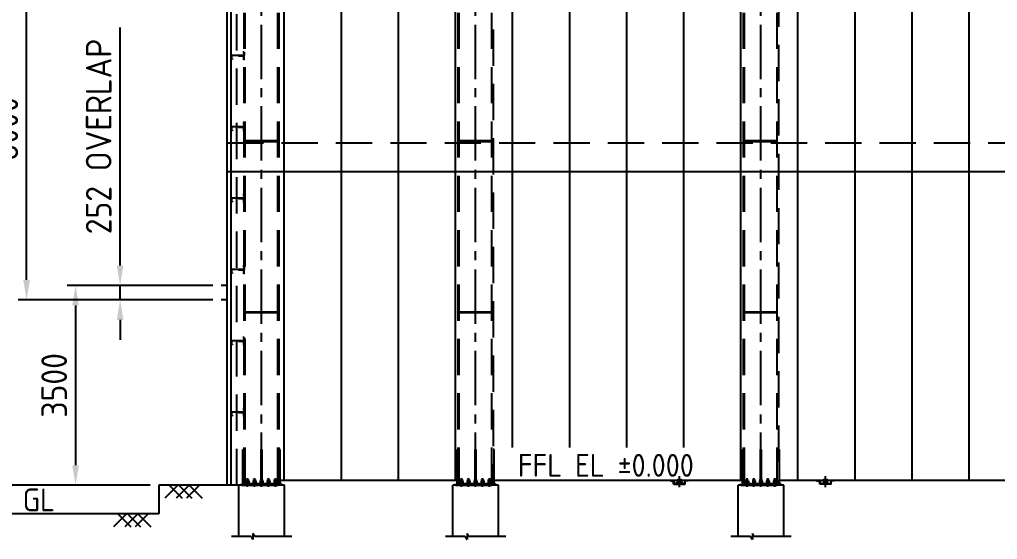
# Model space of a CAD drawing. Header units: millimetres. Extents: x -1055 to 11244, y -20673 to 2560.
# Drawn here: x 1090.1 to 1261.4, y 2241 to 2332.1 of the extents above; entities that cross this region are included whole.
import ezdxf

# ---------------------------------------------------------------- set-up
doc = ezdxf.new("R2010")
doc.units = ezdxf.units.MM
doc.linetypes.add('CENTER2', pattern=[28.575, 19.05, -3.175, 3.175, -3.175])
doc.linetypes.add('DASHED2', pattern=[9.525, 6.35, -3.175])
doc.layers.add('MAIN-1', color=7, linetype='Continuous')
doc.layers.add('MAIN-2', color=7, linetype='Continuous')
doc.styles.add('ACISOTS', font='isocp.shx')
doc.styles.get("Standard").update_dxf_attribs({"font": 'arial.ttf'})
doc.dimstyles.new('ISO-25', dxfattribs={"dimtxt": 4, "dimasz": 3.5, "dimexe": 1.5, "dimexo": 1.5, "dimgap": 1.5, "dimtad": 1, "dimtxsty": 'Standard', "dimcen": 0, "dimadec": 0, "dimazin": 0, "dimtfac": 1, "dimtmove": 0, "dimatfit": 3, "dimfxl": 1, "dimarcsym": 0})

# ---------------------------------------------------------------- blocks, each defined once
blk = doc.blocks.new('A$7E962F10107A')
for p, q in [((60, 2.5), (60, 225)), ((60, 225), (122.5, 225)), ((62.5, 0), (62.5, 222.5)), ((62.5, 222.5), (120, 222.5)), ((120, 205), (120, 222.5)), ((120, 205), (122.5, 205)), ((122.5, 205), (122.5, 225)), ((0, 0), (0, 20)), ((0, 20), (2.5, 20)), ((0, 0), (62.5, 0)), ((2.5, 20), (2.5, 2.5)), ((2.5, 2.5), (60, 2.5))]:
    blk.add_line(p, q)
blk = doc.blocks.new('A$7E964C333BE')
for p, q in [((0, 0), (0, 1.5)), ((0, 1.5), (2, 1.5)), ((0, 0), (0.12, 0)), ((2, 1.38), (0.12, 1.38)), ((0.12, 0), (0.12, 1.38)), ((2, 1.5), (2, 1.38))]:
    blk.add_line(p, q)
blk = doc.blocks.new('*D28805')
at = {"color": 0, "lineweight": -2}
for p, q in [((1272.98, 2420.49), (1080.25, 2420.49)), ((1081.75, 2253.99), (1081.75, 2416.99)), ((1112.98, 2250.49), (1080.25, 2250.49))]:
    blk.add_line(p, q, dxfattribs=at)
at = {"color": 0}
for points in [[(1082.33, 2416.99), (1081.16, 2416.99), (1081.75, 2420.49)], [(1081.16, 2253.99), (1082.33, 2253.99), (1081.75, 2250.49)]]:
    blk.add_solid(points, dxfattribs=at)
at = {"layer": 'Defpoints', "color": 0}
for p in [(1081.75, 2420.49), (1274.48, 2420.49), (1114.48, 2250.49)]:
    blk.add_point(p, dxfattribs=at)
at = {"color": 0, "insert": (1078, 2335.58), "char_height": 4.5, "attachment_point": 5, "rotation": 90, "style": 'ACISOTS'}
blk.add_mtext('17000', dxfattribs=at)
blk = doc.blocks.new('A$7E96312C93C9')
at = {"layer": 'MAIN-1'}
for p, q in [((1, 46), (0, 44)), ((0, 44), (0, 23)), ((0, 23), (0, 2)), ((1, 0), (0, 2)), ((2, 46), (1, 46)), ((1, 46), (1, 46)), ((1, 46), (1, 46)), ((1, 46), (1, 46)), ((1, 46), (1, 46)), ((1, 46), (1, 46)), ((1, 46), (1, 46)), ((1, 42), (2, 43)), ((1, 41), (1, 42)), ((1, 40), (1, 41)), ((1, 38), (1, 40)), ((1, 37), (1, 38)), ((1, 36), (1, 37)), ((1, 35), (1, 36)), ((1, 34), (1, 35)), ((1, 33), (1, 34)), ((1, 32), (1, 33)), ((1, 31), (1, 32)), ((1, 29), (1, 31)), ((1, 28), (1, 29)), ((1, 27), (1, 28)), ((2, 26), (1, 27)), ((1, 19), (2, 20)), ((1, 18), (1, 19)), ((1, 17), (1, 18)), ((1, 15), (1, 17)), ((1, 14), (1, 15)), ((1, 13), (1, 14)), ((1, 12), (1, 13)), ((1, 11), (1, 12)), ((1, 10), (1, 11)), ((1, 9), (1, 10)), ((1, 8), (1, 9)), ((1, 6), (1, 8)), ((1, 5), (1, 6)), ((1, 4), (1, 5)), ((2, 3), (1, 4)), ((1, 0), (1, 0)), ((1, 0), (1, 0)), ((1, 0), (1, 0)), ((1, 0), (1, 0)), ((1, 0), (1, 0)), ((1, 0), (1, 0)), ((1, 0), (2, 0)), ((2, 45), (2, 46)), ((2, 46), (2, 46)), ((2, 46), (2, 46)), ((2, 46), (22, 46)), ((2, 43), (2, 45)), ((2, 24), (2, 26)), ((2, 23), (2, 24)), ((2, 23), (22, 23)), ((2, 22), (2, 23)), ((2, 20), (2, 22)), ((2, 1), (2, 3)), ((2, 0), (2, 1)), ((2, 0), (22, 0)), ((2, 0), (2, 0)), ((2, 0), (2, 0)), ((23, 46), (22, 46)), ((22, 46), (22, 46)), ((22, 46), (22, 46)), ((22, 46), (22, 45)), ((22, 45), (22, 43)), ((22, 43), (23, 42)), ((23, 27), (22, 26)), ((22, 26), (22, 24)), ((22, 24), (22, 23)), ((22, 23), (22, 22)), ((22, 22), (22, 20)), ((22, 20), (23, 19)), ((23, 4), (22, 3)), ((22, 3), (22, 1)), ((22, 1), (22, 0)), ((22, 0), (22, 0)), ((22, 0), (22, 0)), ((22, 0), (23, 0)), ((23, 46), (23, 46)), ((23, 46), (23, 46)), ((23, 46), (23, 46)), ((23, 46), (23, 46)), ((23, 46), (23, 46)), ((23, 46), (23, 46)), ((24, 44), (23, 46)), ((23, 42), (23, 41)), ((23, 41), (23, 40)), ((23, 40), (23, 38)), ((23, 38), (23, 37)), ((23, 37), (23, 36)), ((23, 36), (23, 35)), ((23, 35), (23, 34)), ((23, 34), (23, 33)), ((23, 33), (23, 32)), ((23, 32), (23, 31)), ((23, 31), (23, 29)), ((23, 29), (23, 28)), ((23, 28), (23, 27)), ((23, 19), (23, 18)), ((23, 18), (23, 17)), ((23, 17), (23, 15)), ((23, 15), (23, 14)), ((23, 14), (23, 13)), ((23, 13), (23, 12)), ((23, 12), (23, 11)), ((23, 11), (23, 10)), ((23, 10), (23, 9)), ((23, 9), (23, 8)), ((23, 8), (23, 6)), ((23, 6), (23, 5)), ((23, 5), (23, 4)), ((24, 2), (23, 0)), ((23, 0), (23, 0)), ((23, 0), (23, 0)), ((23, 0), (23, 0)), ((23, 0), (23, 0)), ((23, 0), (23, 0)), ((23, 0), (23, 0)), ((24, 23), (24, 44)), ((24, 2), (24, 23))]:
    blk.add_line(p, q, dxfattribs=at)
at = {"layer": 'MAIN-2'}
for p, q in [((2, 36), (0, 38)), ((0, 8), (2, 10)), ((2, 43), (1, 42)), ((1, 42), (1, 41)), ((1, 41), (1, 40)), ((1, 40), (1, 38)), ((1, 38), (1, 37)), ((1, 37), (1, 36)), ((1, 36), (1, 35)), ((1, 35), (1, 34)), ((1, 34), (1, 33)), ((1, 33), (1, 32)), ((1, 32), (1, 31)), ((1, 31), (1, 29)), ((1, 29), (1, 28)), ((1, 28), (1, 27)), ((1, 27), (2, 26)), ((2, 20), (1, 19)), ((1, 19), (1, 18)), ((1, 18), (1, 17)), ((1, 17), (1, 15)), ((1, 15), (1, 14)), ((1, 14), (1, 13)), ((1, 13), (1, 12)), ((1, 12), (1, 11)), ((1, 11), (1, 10)), ((1, 10), (1, 9)), ((1, 9), (1, 8)), ((1, 8), (1, 6)), ((1, 6), (1, 5)), ((1, 5), (1, 4)), ((1, 4), (2, 3)), ((2, 46), (2, 45)), ((2, 45), (2, 43)), ((2, 23), (2, 36)), ((22, 36), (2, 36)), ((2, 26), (2, 24)), ((2, 24), (2, 23)), ((2, 23), (2, 22)), ((2, 10), (2, 23)), ((2, 23), (22, 23)), ((2, 22), (2, 20)), ((22, 10), (2, 10)), ((2, 3), (2, 1)), ((2, 1), (2, 0)), ((22, 45), (22, 46)), ((22, 43), (22, 45)), ((23, 42), (22, 43)), ((24, 38), (22, 36)), ((22, 23), (22, 36)), ((22, 26), (23, 27)), ((22, 24), (22, 26)), ((22, 23), (22, 24)), ((22, 22), (22, 23)), ((22, 10), (22, 23)), ((22, 20), (22, 22)), ((23, 19), (22, 20)), ((22, 10), (24, 8)), ((22, 3), (23, 4)), ((22, 1), (22, 3)), ((22, 0), (22, 1)), ((23, 41), (23, 42)), ((23, 40), (23, 41)), ((23, 38), (23, 40)), ((23, 37), (23, 38)), ((23, 36), (23, 37)), ((23, 35), (23, 36)), ((23, 34), (23, 35)), ((23, 33), (23, 34)), ((23, 32), (23, 33)), ((23, 31), (23, 32)), ((23, 29), (23, 31)), ((23, 28), (23, 29)), ((23, 27), (23, 28)), ((23, 18), (23, 19)), ((23, 17), (23, 18)), ((23, 15), (23, 17)), ((23, 14), (23, 15)), ((23, 13), (23, 14)), ((23, 12), (23, 13)), ((23, 11), (23, 12)), ((23, 10), (23, 11)), ((23, 9), (23, 10)), ((23, 8), (23, 9)), ((23, 6), (23, 8)), ((23, 5), (23, 6)), ((23, 4), (23, 5))]:
    blk.add_line(p, q, dxfattribs=at)
blk = doc.blocks.new('A$7E961A102143C')
for p, q in [((1.29, 0.53), (1.29, 9.5)), ((9.29, 0.53), (9.29, 9.5)), ((0, 0.53), (6.46, 0.53)), ((6.46, 0.53), (6.79, 1.06)), ((6.79, 1.06), (6.79, 0)), ((7.11, 0.53), (6.79, 0)), ((7.11, 0.53), (10.57, 0.53))]:
    blk.add_line(p, q)
blk = doc.blocks.new('*D28806')
at = {"color": 0, "lineweight": -2}
for p, q in [((1123.92, 2342.97), (1089.82, 2342.97)), ((1091.32, 2286.47), (1091.32, 2339.47)), ((1123.92, 2282.97), (1089.82, 2282.97))]:
    blk.add_line(p, q, dxfattribs=at)
at = {"color": 0}
for points in [[(1091.9, 2339.47), (1090.73, 2339.47), (1091.32, 2342.97)], [(1090.73, 2286.47), (1091.9, 2286.47), (1091.32, 2282.97)]]:
    blk.add_solid(points, dxfattribs=at)
at = {"layer": 'Defpoints', "color": 0}
for p in [(1091.32, 2342.97), (1125.42, 2342.97), (1125.42, 2282.97)]:
    blk.add_point(p, dxfattribs=at)
at = {"color": 0, "insert": (1087.57, 2312.97), "char_height": 4.5, "attachment_point": 5, "rotation": 90, "style": 'ACISOTS'}
blk.add_mtext('6000', dxfattribs=at)
blk = doc.blocks.new('*D28821')
at = {"color": 0, "lineweight": -2}
for p, q in [((1107.7, 2288.99), (1107.7, 2330.71)), ((1114.97, 2285.49), (1106.2, 2285.49)), ((1107.7, 2282.97), (1107.7, 2285.49)), ((1113.33, 2282.97), (1106.2, 2282.97)), ((1107.7, 2279.47), (1107.7, 2275.97))]:
    blk.add_line(p, q, dxfattribs=at)
at = {"color": 0}
for points in [[(1107.11, 2288.99), (1108.28, 2288.99), (1107.7, 2285.49)], [(1108.28, 2279.47), (1107.11, 2279.47), (1107.7, 2282.97)]]:
    blk.add_solid(points, dxfattribs=at)
at = {"layer": 'Defpoints', "color": 0}
for p in [(1107.7, 2285.49), (1116.47, 2285.49), (1114.83, 2282.97)]:
    blk.add_point(p, dxfattribs=at)
at = {"color": 0, "insert": (1103.95, 2311.6), "char_height": 4.5, "attachment_point": 5, "rotation": 90, "style": 'ACISOTS'}
blk.add_mtext('252 OVERLAP', dxfattribs=at)
blk = doc.blocks.new('*D28822')
at = {"color": 0, "lineweight": -2}
for p, q in [((1123.92, 2285.49), (1098.4, 2285.49)), ((1099.9, 2281.99), (1099.9, 2253.99)), ((1112.98, 2250.49), (1098.4, 2250.49))]:
    blk.add_line(p, q, dxfattribs=at)
at = {"color": 0}
for points in [[(1100.48, 2281.99), (1099.31, 2281.99), (1099.9, 2285.49)], [(1099.31, 2253.99), (1100.48, 2253.99), (1099.9, 2250.49)]]:
    blk.add_solid(points, dxfattribs=at)
at = {"layer": 'Defpoints', "color": 0}
for p in [(1125.42, 2285.49), (1099.9, 2250.49), (1114.48, 2250.49)]:
    blk.add_point(p, dxfattribs=at)
at = {"color": 0, "insert": (1096.15, 2267.99), "char_height": 4.5, "attachment_point": 5, "rotation": 90, "style": 'ACISOTS'}
blk.add_mtext('3500', dxfattribs=at)

msp = doc.modelspace()

# ---------------------------------------------------------------- linework, layer by layer
at = {"color": 6}
for p, q in [((1256.474083, 2251.29247), (1256.474083, 2418.042426)), ((1246.474083, 2251.29247), (1246.474083, 2416.682086)), ((1236.474083, 2251.29247), (1236.474083, 2415.321745)), ((1216.474083, 2251.29247), (1216.474083, 2412.601063)), ((1226.474083, 2251.29247), (1226.474083, 2413.961404)), ((1206.474083, 2257.100757), (1206.474083, 2411.240722)), ((1196.474083, 2257.100757), (1196.474083, 2409.880381)), ((1186.474083, 2257.100757), (1186.474083, 2408.520041)), ((1166.474083, 2251.29247), (1166.474083, 2405.799359)), ((1176.474083, 2257.100757), (1176.474083, 2407.1597)), ((1156.474083, 2251.29247), (1156.474083, 2404.439018)), ((1146.474083, 2251.29247), (1146.474083, 2403.078677)), ((1136.474083, 2251.29247), (1136.474083, 2401.718336)), ((1126.474083, 2305.492496), (1633.565483, 2305.492496))]:
    msp.add_line(p, q, dxfattribs=at)
at = {"color": 3, "linetype": 'CENTER2', "ltscale": 0.5}
for p, q in [((1132.484783, 2250.211607), (1132.484783, 2406.623912)), ((1219.984783, 2250.211607), (1219.984783, 2406.623912)), ((1169.984783, 2250.211607), (1169.984783, 2397.230159))]:
    msp.add_line(p, q, dxfattribs=at)
at = {"color": 2, "linetype": 'DASHED2'}
for p, q in [((1216.924083, 2250.74247), (1216.924083, 2403.002292)), ((1217.114583, 2250.74247), (1217.114583, 2403.02821)), ((1222.854983, 2250.74247), (1222.854983, 2403.809205)), ((1223.045483, 2403.835123), (1223.045483, 2250.74247)), ((1129.424083, 2250.74247), (1129.424083, 2397.780107)), ((1129.614583, 2250.74247), (1129.614583, 2397.644551)), ((1135.354983, 2250.74247), (1135.354983, 2398.425546)), ((1135.545483, 2250.74247), (1135.545483, 2398.612938)), ((1128.174083, 2250.49247), (1128.174083, 2396.815205)), ((1166.924083, 2250.74247), (1166.924083, 2396.199671)), ((1167.114583, 2250.74247), (1167.114583, 2396.225589)), ((1172.854983, 2250.74247), (1172.854983, 2397.006585)), ((1173.045483, 2397.032503), (1173.045483, 2250.74247)), ((1129.622783, 2310.90247), (1135.346783, 2310.90247)), ((1129.622783, 2310.74247), (1135.346783, 2310.74247)), ((1167.114583, 2310.90247), (1172.854983, 2310.90247)), ((1167.114583, 2310.74247), (1172.854983, 2310.74247)), ((1217.122783, 2310.90247), (1222.854983, 2310.90247)), ((1217.122783, 2310.74247), (1222.854983, 2310.74247)), ((1129.622783, 2280.90247), (1135.346783, 2280.90247)), ((1129.622783, 2280.74247), (1135.346783, 2280.74247)), ((1167.114583, 2280.90247), (1172.854983, 2280.90247)), ((1167.114583, 2280.74247), (1172.854983, 2280.74247)), ((1217.114583, 2280.90247), (1222.846783, 2280.90247)), ((1217.114583, 2280.74247), (1222.846783, 2280.74247)), ((1129.228083, 2250.74247), (1129.228083, 2256.74247)), ((1129.228083, 2256.74247), (1129.424083, 2256.74247)), ((1132.404783, 2250.74247), (1132.404783, 2256.74247)), ((1132.564783, 2256.74247), (1132.404783, 2256.74247)), ((1132.564783, 2250.74247), (1132.564783, 2256.74247)), ((1135.741483, 2256.74247), (1135.545483, 2256.74247)), ((1135.741483, 2250.74247), (1135.741483, 2256.74247)), ((1166.728083, 2250.74247), (1166.728083, 2256.74247)), ((1166.728083, 2256.74247), (1166.924083, 2256.74247)), ((1169.904783, 2250.74247), (1169.904783, 2256.74247)), ((1170.064783, 2256.74247), (1169.904783, 2256.74247)), ((1170.064783, 2250.74247), (1170.064783, 2256.74247)), ((1173.241483, 2256.74247), (1173.045483, 2256.74247)), ((1173.241483, 2250.74247), (1173.241483, 2256.74247)), ((1216.728083, 2250.74247), (1216.728083, 2256.74247)), ((1216.728083, 2256.74247), (1216.924083, 2256.74247)), ((1219.904783, 2250.74247), (1219.904783, 2256.74247)), ((1220.064783, 2256.74247), (1219.904783, 2256.74247)), ((1220.064783, 2250.74247), (1220.064783, 2256.74247)), ((1223.241483, 2256.74247), (1223.045483, 2256.74247)), ((1223.241483, 2250.74247), (1223.241483, 2256.74247)), ((1130.194783, 2251.49247), (1129.894783, 2251.49247)), ((1129.894783, 2251.26247), (1129.894783, 2251.49247)), ((1130.044783, 2250.235717), (1130.044783, 2251.716918)), ((1130.194783, 2251.26247), (1130.194783, 2251.49247)), ((1131.414783, 2251.49247), (1131.114783, 2251.49247)), ((1131.114783, 2251.26247), (1131.114783, 2251.49247)), ((1131.264783, 2250.235717), (1131.264783, 2251.716918)), ((1131.414783, 2251.26247), (1131.414783, 2251.49247)), ((1132.634783, 2251.49247), (1132.334783, 2251.49247)), ((1132.334783, 2251.26247), (1132.334783, 2251.49247)), ((1132.634783, 2251.26247), (1132.634783, 2251.49247)), ((1133.854783, 2251.49247), (1133.554783, 2251.49247)), ((1133.554783, 2251.26247), (1133.554783, 2251.49247)), ((1133.704783, 2250.235717), (1133.704783, 2251.716918)), ((1133.854783, 2251.26247), (1133.854783, 2251.49247)), ((1135.074783, 2251.49247), (1134.774783, 2251.49247)), ((1134.774783, 2251.26247), (1134.774783, 2251.49247)), ((1134.924783, 2250.235717), (1134.924783, 2251.716918)), ((1135.074783, 2251.26247), (1135.074783, 2251.49247)), ((1167.694783, 2251.49247), (1167.394783, 2251.49247)), ((1167.394783, 2251.26247), (1167.394783, 2251.49247)), ((1167.544783, 2250.235717), (1167.544783, 2251.716918)), ((1167.694783, 2251.26247), (1167.694783, 2251.49247)), ((1168.914783, 2251.49247), (1168.614783, 2251.49247)), ((1168.614783, 2251.26247), (1168.614783, 2251.49247)), ((1168.764783, 2250.235717), (1168.764783, 2251.716918)), ((1168.914783, 2251.26247), (1168.914783, 2251.49247)), ((1170.134783, 2251.49247), (1169.834783, 2251.49247)), ((1169.834783, 2251.26247), (1169.834783, 2251.49247)), ((1170.134783, 2251.26247), (1170.134783, 2251.49247)), ((1171.354783, 2251.49247), (1171.054783, 2251.49247)), ((1171.054783, 2251.26247), (1171.054783, 2251.49247)), ((1171.204783, 2250.235717), (1171.204783, 2251.716918)), ((1171.354783, 2251.26247), (1171.354783, 2251.49247)), ((1172.574783, 2251.49247), (1172.274783, 2251.49247)), ((1172.274783, 2251.26247), (1172.274783, 2251.49247)), ((1172.424783, 2250.235717), (1172.424783, 2251.716918)), ((1172.574783, 2251.26247), (1172.574783, 2251.49247)), ((1217.694783, 2251.49247), (1217.394783, 2251.49247)), ((1217.394783, 2251.26247), (1217.394783, 2251.49247)), ((1217.544783, 2250.235717), (1217.544783, 2251.716918)), ((1217.694783, 2251.26247), (1217.694783, 2251.49247)), ((1218.914783, 2251.49247), (1218.614783, 2251.49247)), ((1218.614783, 2251.26247), (1218.614783, 2251.49247)), ((1218.764783, 2250.235717), (1218.764783, 2251.716918)), ((1218.914783, 2251.26247), (1218.914783, 2251.49247)), ((1220.134783, 2251.49247), (1219.834783, 2251.49247)), ((1219.834783, 2251.26247), (1219.834783, 2251.49247)), ((1220.134783, 2251.26247), (1220.134783, 2251.49247)), ((1221.354783, 2251.49247), (1221.054783, 2251.49247)), ((1221.054783, 2251.26247), (1221.054783, 2251.49247)), ((1221.204783, 2250.235717), (1221.204783, 2251.716918)), ((1221.354783, 2251.26247), (1221.354783, 2251.49247)), ((1222.574783, 2251.49247), (1222.274783, 2251.49247)), ((1222.274783, 2251.26247), (1222.274783, 2251.49247)), ((1222.424783, 2250.235717), (1222.424783, 2251.716918)), ((1222.574783, 2251.26247), (1222.574783, 2251.49247)), ((1135.984783, 2250.74247), (1128.984783, 2250.74247)), ((1128.984783, 2250.49247), (1128.984783, 2250.74247)), ((1128.984783, 2250.49247), (1135.984783, 2250.49247)), ((1135.984783, 2250.74247), (1135.984783, 2250.49247)), ((1173.484783, 2250.74247), (1166.484783, 2250.74247)), ((1166.484783, 2250.49247), (1166.484783, 2250.74247)), ((1166.484783, 2250.49247), (1173.484783, 2250.49247)), ((1173.484783, 2250.74247), (1173.484783, 2250.49247)), ((1223.484783, 2250.74247), (1216.484783, 2250.74247)), ((1216.484783, 2250.49247), (1216.484783, 2250.74247)), ((1216.484783, 2250.49247), (1223.484783, 2250.49247)), ((1223.484783, 2250.74247), (1223.484783, 2250.49247))]:
    msp.add_line(p, q, dxfattribs=at)
for p, q in [((1126.474083, 2250.49247), (1126.474083, 2396.815205)), ((1127.174083, 2250.49247), (1127.174083, 2396.815205)), ((1126.474083, 2285.49247), (1125.417913, 2285.49247)), ((1126.474083, 2282.967564), (1125.417913, 2282.967564)), ((1126.474083, 2282.967564), (1126.474083, 2282.967564)), ((1114.484783, 2250.49247), (1114.484783, 2245.49247)), ((1136.484783, 2250.49247), (1114.484783, 2250.49247)), ((1117.817767, 2250.49247), (1115.546018, 2248.220721)), ((1116.276103, 2250.49247), (1118.547852, 2248.220721)), ((1119.773048, 2250.49247), (1117.501299, 2248.220721)), ((1117.986974, 2250.49247), (1120.258723, 2248.220721)), ((1121.596724, 2250.49247), (1119.324974, 2248.220721)), ((1119.810649, 2250.49247), (1122.082398, 2248.220721)), ((1166.728083, 2251.29247), (1135.741483, 2251.29247)), ((1173.984783, 2250.49247), (1165.984783, 2250.49247)), ((1216.728083, 2251.29247), (1173.241483, 2251.29247)), ((1204.134783, 2251.29247), (1204.734783, 2251.29247)), ((1204.134783, 2251.29247), (1204.134783, 2251.23247)), ((1204.134783, 2251.29247), (1204.734783, 2251.29247)), ((1204.134783, 2251.29247), (1204.134783, 2251.23247)), ((1204.134783, 2251.23247), (1204.674783, 2251.23247)), ((1204.134783, 2251.23247), (1204.674783, 2251.23247)), ((1204.674783, 2250.69247), (1204.674783, 2251.23247)), ((1204.674783, 2250.69247), (1204.674783, 2251.23247)), ((1206.694783, 2250.69247), (1204.674783, 2250.69247)), ((1204.674783, 2250.69247), (1206.694783, 2250.69247)), ((1204.734783, 2251.29247), (1204.734783, 2250.69247)), ((1204.734783, 2251.29247), (1204.734783, 2250.69247)), ((1204.734783, 2250.69247), (1204.734783, 2250.81247)), ((1204.734783, 2250.81247), (1206.634783, 2250.81247)), ((1206.634783, 2250.81247), (1204.734783, 2250.81247)), ((1207.234783, 2251.29247), (1206.634783, 2251.29247)), ((1206.634783, 2251.29247), (1206.634783, 2250.69247)), ((1207.234783, 2251.29247), (1206.634783, 2251.29247)), ((1206.634783, 2251.29247), (1206.634783, 2250.69247)), ((1206.634783, 2250.69247), (1206.634783, 2250.81247)), ((1206.694783, 2250.69247), (1206.694783, 2251.23247)), ((1207.234783, 2251.23247), (1206.694783, 2251.23247)), ((1206.694783, 2250.69247), (1206.694783, 2251.23247)), ((1207.234783, 2251.23247), (1206.694783, 2251.23247)), ((1207.234783, 2251.29247), (1207.234783, 2251.23247)), ((1207.234783, 2251.29247), (1207.234783, 2251.23247)), ((1223.984783, 2250.49247), (1215.984783, 2250.49247)), ((1325.728083, 2251.29247), (1223.241483, 2251.29247)), ((1229.734783, 2251.29247), (1230.334783, 2251.29247)), ((1229.734783, 2251.29247), (1229.734783, 2251.23247)), ((1229.734783, 2251.23247), (1230.274783, 2251.23247)), ((1230.274783, 2250.69247), (1230.274783, 2251.23247)), ((1232.294783, 2250.69247), (1230.274783, 2250.69247)), ((1230.334783, 2251.29247), (1230.334783, 2250.69247)), ((1230.334783, 2250.69247), (1230.334783, 2250.81247)), ((1230.334783, 2250.81247), (1232.234783, 2250.81247)), ((1232.834783, 2251.29247), (1232.234783, 2251.29247)), ((1232.234783, 2251.29247), (1232.234783, 2250.69247)), ((1232.294783, 2250.69247), (1232.294783, 2251.23247)), ((1232.834783, 2251.23247), (1232.294783, 2251.23247)), ((1232.834783, 2251.29247), (1232.834783, 2251.23247)), ((1114.484783, 2245.49247), (1052.775983, 2245.49247)), ((1108.829586, 2245.49247), (1106.557837, 2243.220721)), ((1107.287922, 2245.49247), (1109.559671, 2243.220721)), ((1110.784868, 2245.49247), (1108.513118, 2243.220721)), ((1108.998793, 2245.49247), (1111.270542, 2243.220721)), ((1112.608543, 2245.49247), (1110.336794, 2243.220721)), ((1110.822469, 2245.49247), (1113.094218, 2243.220721))]:
    msp.add_line(p, q)
at = {"color": 6, "linetype": 'DASHED2'}
msp.add_line((1126.474083, 2310.492496), (1633.565483, 2310.492496), dxfattribs=at)
at = {"color": 3, "linetype": 'CENTER2', "ltscale": 0.1}
for p, q in [((1205.684783, 2250.176492), (1205.684783, 2252.153815)), ((1231.284783, 2250.176492), (1231.284783, 2252.153815))]:
    msp.add_line(p, q, dxfattribs=at)
at = {"color": 3}
for p, q in [((1117.817767, 2250.49247), (1115.546018, 2248.220721)), ((1116.276103, 2250.49247), (1118.547852, 2248.220721)), ((1119.773048, 2250.49247), (1117.501299, 2248.220721)), ((1117.986974, 2250.49247), (1120.258723, 2248.220721)), ((1121.596724, 2250.49247), (1119.324974, 2248.220721)), ((1119.810649, 2250.49247), (1122.082398, 2248.220721)), ((1108.829586, 2245.49247), (1106.557837, 2243.220721)), ((1107.287922, 2245.49247), (1109.559671, 2243.220721)), ((1110.784868, 2245.49247), (1108.513118, 2243.220721)), ((1108.998793, 2245.49247), (1111.270542, 2243.220721)), ((1112.608543, 2245.49247), (1110.336794, 2243.220721)), ((1110.822469, 2245.49247), (1113.094218, 2243.220721))]:
    msp.add_line(p, q, dxfattribs=at)
for points in [[(1205.334783, 2250.81247), (1206.034783, 2250.81247), (1206.034783, 2251.41247), (1205.334783, 2251.41247)], [(1206.034783, 2250.81247), (1205.334783, 2250.81247), (1205.334783, 2251.41247), (1206.034783, 2251.41247)], [(1230.934783, 2250.81247), (1231.634783, 2250.81247), (1231.634783, 2251.41247), (1230.934783, 2251.41247)]]:
    msp.add_lwpolyline(points, close=True)
at = {"color": 2, "linetype": 'DASHED2'}
for points in [[(1129.764783, 2250.78247), (1130.324783, 2250.78247), (1130.324783, 2250.74247), (1129.764783, 2250.74247)], [(1130.984783, 2250.78247), (1131.544783, 2250.78247), (1131.544783, 2250.74247), (1130.984783, 2250.74247)], [(1132.204783, 2250.78247), (1132.764783, 2250.78247), (1132.764783, 2250.74247), (1132.204783, 2250.74247)], [(1133.424783, 2250.78247), (1133.984783, 2250.78247), (1133.984783, 2250.74247), (1133.424783, 2250.74247)], [(1134.644783, 2250.78247), (1135.204783, 2250.78247), (1135.204783, 2250.74247), (1134.644783, 2250.74247)], [(1167.264783, 2250.78247), (1167.824783, 2250.78247), (1167.824783, 2250.74247), (1167.264783, 2250.74247)], [(1168.484783, 2250.78247), (1169.044783, 2250.78247), (1169.044783, 2250.74247), (1168.484783, 2250.74247)], [(1169.704783, 2250.78247), (1170.264783, 2250.78247), (1170.264783, 2250.74247), (1169.704783, 2250.74247)], [(1170.924783, 2250.78247), (1171.484783, 2250.78247), (1171.484783, 2250.74247), (1170.924783, 2250.74247)], [(1172.144783, 2250.78247), (1172.704783, 2250.78247), (1172.704783, 2250.74247), (1172.144783, 2250.74247)], [(1217.264783, 2250.78247), (1217.824783, 2250.78247), (1217.824783, 2250.74247), (1217.264783, 2250.74247)], [(1218.484783, 2250.78247), (1219.044783, 2250.78247), (1219.044783, 2250.74247), (1218.484783, 2250.74247)], [(1219.704783, 2250.78247), (1220.264783, 2250.78247), (1220.264783, 2250.74247), (1219.704783, 2250.74247)], [(1220.924783, 2250.78247), (1221.484783, 2250.78247), (1221.484783, 2250.74247), (1220.924783, 2250.74247)], [(1222.144783, 2250.78247), (1222.704783, 2250.78247), (1222.704783, 2250.74247), (1222.144783, 2250.74247)]]:
    msp.add_lwpolyline(points, close=True, dxfattribs=at)

# ---------------------------------------------------------------- block references
at = {"color": 2, "linetype": 'DASHED2', "xscale": -0.01, "yscale": 0.01, "zscale": 0.01}
for name, p, rotation in [('A$7E962F10107A', (1129.424083, 2326.39247), 89.99999999997922), ('A$7E962F10107A', (1129.424083, 2313.89247), 89.99999999997922), ('A$7E962F10107A', (1129.424083, 2301.39247), 89.99999999997922), ('A$7E962F10107A', (1129.424083, 2288.89247), 89.99999999997922), ('A$7E962F10107A', (1129.424083, 2276.39247), 89.99999999997922), ('A$7E962F10107A', (1129.424083, 2263.89247), 89.99999999997922), ('A$7E96312C93C9', (1130.274783, 2251.26247), 89.99999999999999), ('A$7E96312C93C9', (1130.274783, 2251.02247), 89.99999999999999), ('A$7E96312C93C9', (1131.494783, 2251.26247), 89.99999999999999), ('A$7E96312C93C9', (1131.494783, 2251.02247), 89.99999999999999), ('A$7E96312C93C9', (1132.714783, 2251.26247), 89.99999999999999), ('A$7E96312C93C9', (1132.714783, 2251.02247), 89.99999999999999), ('A$7E96312C93C9', (1133.934783, 2251.26247), 89.99999999999999), ('A$7E96312C93C9', (1133.934783, 2251.02247), 89.99999999999999), ('A$7E96312C93C9', (1135.154783, 2251.26247), 89.99999999999999), ('A$7E96312C93C9', (1135.154783, 2251.02247), 89.99999999999999), ('A$7E96312C93C9', (1167.774783, 2251.26247), 89.99999999999999), ('A$7E96312C93C9', (1167.774783, 2251.02247), 89.99999999999999), ('A$7E96312C93C9', (1168.994783, 2251.26247), 89.99999999999999), ('A$7E96312C93C9', (1168.994783, 2251.02247), 89.99999999999999), ('A$7E96312C93C9', (1170.214783, 2251.26247), 89.99999999999999), ('A$7E96312C93C9', (1170.214783, 2251.02247), 89.99999999999999), ('A$7E96312C93C9', (1171.434783, 2251.26247), 89.99999999999999), ('A$7E96312C93C9', (1171.434783, 2251.02247), 89.99999999999999), ('A$7E96312C93C9', (1172.654783, 2251.26247), 89.99999999999999), ('A$7E96312C93C9', (1172.654783, 2251.02247), 89.99999999999999), ('A$7E96312C93C9', (1217.774783, 2251.26247), 89.99999999999999), ('A$7E96312C93C9', (1217.774783, 2251.02247), 89.99999999999999), ('A$7E96312C93C9', (1218.994783, 2251.26247), 89.99999999999999), ('A$7E96312C93C9', (1218.994783, 2251.02247), 89.99999999999999), ('A$7E96312C93C9', (1220.214783, 2251.26247), 89.99999999999999), ('A$7E96312C93C9', (1220.214783, 2251.02247), 89.99999999999999), ('A$7E96312C93C9', (1221.434783, 2251.26247), 89.99999999999999), ('A$7E96312C93C9', (1221.434783, 2251.02247), 89.99999999999999), ('A$7E96312C93C9', (1222.654783, 2251.26247), 89.99999999999999), ('A$7E96312C93C9', (1222.654783, 2251.02247), 89.99999999999999)]:
    msp.add_blockref(name, p, dxfattribs=dict(at, rotation=rotation))
at = {"color": 2, "linetype": 'DASHED2', "xscale": -0.5, "yscale": 0.5, "zscale": 0.5}
for p in [(1129.424083, 2325.01747), (1129.424083, 2312.51747), (1129.424083, 2300.01747), (1129.424083, 2287.51747), (1129.424083, 2275.01747), (1129.424083, 2262.51747)]:
    msp.add_blockref('A$7E964C333BE', p, dxfattribs=at)
at = {"xscale": -1}
for p in [(1137.772279, 2240.991416), (1175.272279, 2240.991416), (1225.272279, 2240.991416)]:
    msp.add_blockref('A$7E961A102143C', p, dxfattribs=at)

# ---------------------------------------------------------------- texts
at = {"char_height": 4, "style": 'ACISOTS'}
for s, insert, attachment_point in [('FFL EL %%P0.000', (1208.22238, 2251.973275), 9), ('GL', (1090.643484, 2245.921084), 7)]:
    msp.add_mtext(s, dxfattribs=dict(at, insert=insert, attachment_point=attachment_point))

# ---------------------------------------------------------------- dimensions: what is measured, and where the dimension line sits
at = {"color": 3}
for base, p1, p2, picture, middle in [((1081.74504, 2420.492496), (1114.484783, 2250.49247), (1274.484783, 2420.492496), '*D28805', (1081.74504, 2335.575751)), ((1099.897442, 2250.49247), (1125.417913, 2285.49247), (1114.484783, 2250.49247), '*D28822', (1099.897442, 2267.99247))]:
    dim = msp.add_linear_dim(base=base, p1=p1, p2=p2, angle=90, dimstyle='ISO-25', override={"dimtxt": 4.5, "dimdec": 0, "dimlfac": 100, "dimtxsty": 'ACISOTS'}, dxfattribs=at)
    dim.commit()
    dim.dimension.update_dxf_attribs({"geometry": picture, "text_midpoint": middle, "dimtype": 160})
dim = msp.add_linear_dim(base=(1091.316969, 2342.967564), p1=(1125.417913, 2282.967564), p2=(1125.417913, 2342.967564), angle=90, dimstyle='ISO-25', override={"dimtxt": 4.5, "dimdec": 0, "dimlfac": 100, "dimtxsty": 'ACISOTS'}, dxfattribs=at)
dim.commit()
dim.dimension.update_dxf_attribs({"geometry": '*D28806', "text_midpoint": (1087.566969, 2312.967564)})
dim = msp.add_linear_dim(base=(1107.698319, 2285.49247), p1=(1114.825097, 2282.967564), p2=(1116.466018, 2285.49247), angle=90, text='<> OVERLAP', dimstyle='ISO-25', override={"dimtxt": 4.5, "dimdec": 0, "dimlfac": 100, "dimtxsty": 'ACISOTS'}, dxfattribs=at)
dim.commit()
dim.dimension.update_dxf_attribs({"geometry": '*D28821', "text_midpoint": (1103.947876, 2311.599606)})

doc.saveas('drawing.dxf')
